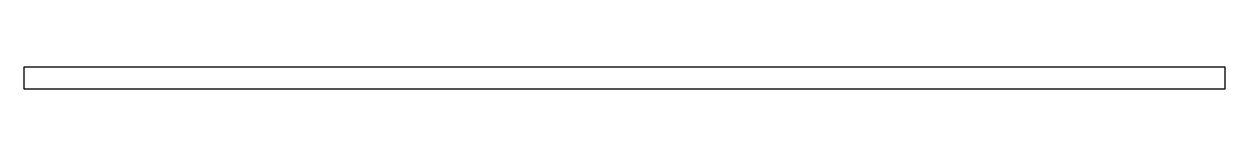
# Model space of a CAD drawing. Header units: millimetres. Extents: x 112 to 219, y -159 to -157.
import ezdxf

# ---------------------------------------------------------------- set-up
doc = ezdxf.new("R2010")
doc.units = ezdxf.units.MM
doc.header["$MEASUREMENT"] = 0
doc.layers.add('Default', color=7, linetype='Continuous', true_color=0x000000)

msp = doc.modelspace()

# ---------------------------------------------------------------- linework, layer by layer
at = {"layer": 'Default'}
for points in [[(112, -159, 338), (112, -158, 338), (112, -157, 338)], [(112, -157, 338), (112, -157, 321.5), (112, -157, 305)], [(112, -159, 305), (112, -158, 305), (112, -157, 305)], [(112, -157, 338), (165.5, -157, 338), (219, -157, 338)], [(112, -157, 305), (165.5, -157, 305), (219, -157, 305)], [(219, -157, 338), (219, -157, 321.5), (219, -157, 305)], [(219, -157, 338), (219, -158, 338), (219, -159, 338)], [(219, -157, 305), (219, -158, 305), (219, -159, 305)], [(112, -159, 338), (112, -159, 321.5), (112, -159, 305)], [(219, -159, 338), (165.5, -159, 338), (112, -159, 338)], [(219, -159, 305), (165.5, -159, 305), (112, -159, 305)], [(219, -159, 338), (219, -159, 321.5), (219, -159, 305)]]:
    msp.add_open_spline(points, degree=2, dxfattribs=at)

doc.saveas('drawing.dxf')
